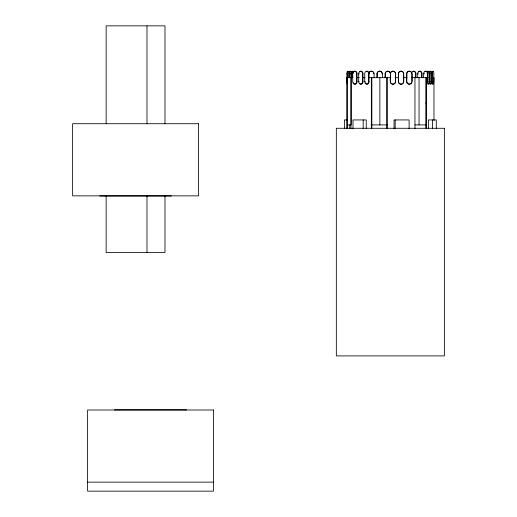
<?xml version="1.0" encoding="UTF-8"?>
<svg xmlns="http://www.w3.org/2000/svg" width="517" height="517" viewBox="0 0 517 517"><rect width="100%" height="100%" fill="white"/><g stroke="black" fill="none" stroke-linecap="round" stroke-linejoin="round"><path stroke-width="0.78" d="M347.224 83.799A2.708 0.698 -90 0 1 346.875 81.46L346.875 73.886L347.573 73.886A2.708 0.698 -90 0 1 348.271 71.184A2.708 0.698 -90 0 1 348.969 73.886L348.969 77.673M349.085 77.673L349.085 73.886L349.783 73.886A2.708 0.698 -90 0 1 350.481 71.184A2.708 0.698 -90 0 1 351.179 73.886L351.159 124.92L347.424 124.92M350.487 73.886L351.954 73.886A2.708 0.698 -90 0 1 352.568 71.204A2.708 0.698 -90 0 1 353.331 73.188M356.562 73.886L356.562 81.46A2.708 1.913 -90 0 1 354.649 84.168A2.708 1.913 -90 0 1 352.736 81.46L352.736 73.886A2.708 1.913 -90 0 1 354.649 71.184A2.708 1.913 -90 0 1 356.562 73.886L357.073 73.886L357.073 81.46A2.708 1.913 -90 0 1 354.662 84.071M358.675 73.886A2.708 1.913 -90 0 1 360.588 71.184A2.708 1.913 -90 0 1 362.501 73.886L362.501 81.46A2.708 1.913 -90 0 1 360.588 84.168A2.708 1.913 -90 0 1 358.675 81.46L358.675 73.886L359.186 73.886M362.501 73.886L363.012 73.886L363.012 81.46A2.708 1.913 -90 0 1 360.608 84.071M368.543 73.886L368.543 81.46A2.708 1.913 -90 0 1 366.637 84.168A2.708 1.913 -90 0 1 364.724 81.46L364.724 73.886A2.708 1.913 -90 0 1 366.637 71.184A2.708 1.913 -90 0 1 368.543 73.886L369.054 73.886L369.054 81.46A2.708 1.913 -90 0 1 366.65 84.071M376.945 77.673L377.132 73.886A2.708 2.611 -90 0 1 379.743 71.184A2.708 2.611 -90 0 1 382.36 73.886L382.36 77.673M385.062 77.673L385.249 73.886A2.708 2.611 -90 0 1 387.866 71.184A2.708 2.611 -90 0 1 390.477 73.886L390.413 81.46A2.708 2.611 -90 0 0 393.023 84.168A2.708 2.611 -90 0 0 395.641 81.46L395.641 73.886A2.708 2.611 -90 0 0 393.023 71.184A2.708 2.611 -90 0 0 390.413 73.886L390.225 81.46A2.708 2.611 -90 0 0 392.836 84.168A2.708 2.611 -90 0 0 395.453 81.46L395.453 73.886A2.708 2.611 -90 0 0 395.363 73.188M398.342 73.886A2.708 2.611 -90 0 1 400.959 71.184A2.708 2.611 -90 0 1 403.57 73.886L403.57 81.46A2.708 2.611 -90 0 1 400.959 84.168A2.708 2.611 -90 0 1 398.342 81.46L398.529 73.886A2.708 2.611 -90 0 1 401.14 71.184A2.708 2.611 -90 0 1 403.758 73.886L403.758 81.46A2.708 2.611 -90 0 1 401.14 84.168A2.708 2.611 -90 0 1 398.529 81.46L398.529 73.886M411.732 82.158A2.708 2.611 -90 0 1 406.601 81.46L406.789 73.886A2.708 2.611 -90 0 1 409.399 71.184A2.708 2.611 -90 0 1 412.01 73.886L412.01 81.46A2.708 2.611 -90 0 1 409.399 84.168A2.708 2.611 -90 0 1 406.789 81.46L406.789 73.886M412.01 73.886L412.01 81.46M411.474 72.535A2.708 2.611 -90 0 1 411.732 73.188A2.708 1.913 -90 0 1 413.807 71.204A2.708 1.913 -90 0 1 415.468 73.886L415.978 73.886L415.978 77.673M417.691 77.673L417.691 73.886L418.201 73.886M417.691 73.886A2.708 1.913 -90 0 1 419.604 71.184A2.708 1.913 -90 0 1 421.517 73.886L422.021 73.886L422.021 77.673M428.393 83.799A2.708 0.698 -90 0 1 427.346 81.46L427.346 73.886L428.044 73.886A2.708 0.698 -90 0 1 428.742 71.184A2.708 0.698 -90 0 1 429.44 73.886L429.44 81.46A2.708 0.698 -90 0 1 428.742 84.168A2.708 0.698 -90 0 1 428.044 81.46L428.044 73.886M430.402 84.071A2.708 0.698 -90 0 1 429.517 81.46L429.517 73.886L430.215 73.886A2.708 0.698 -90 0 1 430.919 71.184A2.708 0.698 -90 0 1 431.617 73.886L431.617 81.46A2.708 0.698 -90 0 1 430.919 84.168A2.708 0.698 -90 0 1 430.215 81.46L430.215 73.886M432.613 84.071A2.708 0.698 -90 0 1 431.734 81.46L431.734 73.886L432.432 73.886A2.708 0.698 -90 0 1 433.13 71.184A2.708 0.698 -90 0 1 433.828 73.886L433.828 81.46A2.708 0.698 -90 0 1 433.13 84.168A2.708 0.698 -90 0 1 432.432 81.46L432.432 73.886M353.027 77.673L346.733 77.673L346.733 128.552M356.956 77.673L359.309 77.673M362.443 77.673L365.073 77.673M368.724 77.673L390.774 77.673M395.053 77.673L398.517 77.673M403.163 77.673L406.995 77.673M411.674 77.673L428.179 77.673M433.278 77.673L433.97 77.673L433.97 120.474M356.562 81.46L357.073 81.46M358.675 81.46L359.186 81.46M362.501 81.46L363.012 81.46M364.724 81.46L365.228 81.46M368.543 81.46L369.054 81.46M427.346 81.46L428.044 81.46M429.517 81.46L430.215 81.46M431.734 81.46L432.432 81.46M425.846 103.103L426.538 103.103M347.405 119.938L344.419 119.938L344.419 128.759M371.245 124.92L387.285 124.92M414.983 124.92L426.267 124.92M99.716 195.988L171.418 195.988M114.483 409.871L186.618 409.871M87.619 482.135L213.482 482.135M436.283 128.759L436.283 119.938L428.373 119.938L428.373 128.759M432.555 119.938L432.555 128.759M427.456 77.673L427.456 73.886A2.708 1.913 -90 0 0 425.543 71.184A2.708 1.913 -90 0 0 423.63 73.886L423.63 77.673M426.506 77.673L426.506 128.552M425.808 77.673L425.808 128.119M421.517 73.886L421.517 77.673M419.041 77.673L419.041 124.92M415.468 73.886L415.468 77.673M414.957 77.673L414.957 128.552M409.115 128.759L409.115 119.938L394.057 119.938L394.057 128.759M395.175 119.938L395.175 128.759M387.091 77.673L387.091 128.552M386.903 77.673L386.903 128.119M385.249 73.886L385.249 77.673M379.866 77.673L379.866 124.92M377.132 73.886L377.132 77.673M374.101 77.673L374.101 73.886A2.708 2.611 -90 0 0 371.49 71.184A2.708 2.611 -90 0 0 368.879 73.886M371.859 77.673L371.859 128.119M371.355 77.673L371.355 128.552M366.249 128.759L366.249 119.938L352.988 119.938L352.988 128.759M363.192 119.938L363.192 128.759M351.954 73.886L351.954 77.673M351.263 77.673L351.263 73.886A2.708 0.698 -90 0 1 352.31 71.546M350.953 77.673L350.953 128.552M349.783 73.886L349.783 77.673M349.776 124.92L349.776 128.151M347.573 73.886L347.573 77.673M347.424 77.673L347.424 128.119M164.981 123.46L164.981 25.85L106.147 25.85L106.147 123.46M164.981 196.059L164.981 252.522L106.147 252.522L106.147 196.059M146.99 25.85L146.99 123.46M146.99 196.059L146.99 252.522M427.346 73.886A2.708 0.698 -90 0 1 428.393 71.546M431.734 73.886A2.708 0.698 -90 0 1 432.781 71.546M429.517 73.886A2.708 0.698 -90 0 1 430.571 71.546M425.097 71.546A2.708 1.913 -90 0 1 427.902 73.188M424.14 73.886A2.708 1.913 -90 0 1 424.205 73.188M413.109 71.546A2.708 1.913 -90 0 1 415.978 73.886M418.757 71.973A2.708 1.913 -90 0 1 420.844 71.385A2.708 1.913 -90 0 1 422.021 73.886M385.062 73.886A2.708 2.611 -90 0 1 389.941 72.535M368.783 73.188A2.708 2.611 -90 0 1 373.914 73.886M376.945 73.886A2.708 2.611 -90 0 1 379.556 71.184A2.708 2.611 -90 0 1 382.173 73.886M346.875 73.886A2.708 0.698 -90 0 1 347.922 71.546M349.085 73.886A2.708 0.698 -90 0 1 350.132 71.546M390.225 73.886A2.708 2.611 -90 0 1 395.104 72.535M406.601 73.886A2.708 2.611 -90 0 1 411.06 71.973M354.203 71.546A2.708 1.913 -90 0 1 357.073 73.886M354.203 83.799A2.708 1.913 -90 0 1 353.499 82.81M366.185 71.546A2.708 1.913 -90 0 1 369.054 73.886M366.185 83.799A2.708 1.913 -90 0 1 365.487 82.81M359.748 71.973A2.708 1.913 -90 0 1 361.835 71.385A2.708 1.913 -90 0 1 363.012 73.886M360.142 83.799A2.708 1.913 -90 0 1 359.748 83.373M198.496 123.725L72.632 123.725L72.632 195.853L198.496 195.853L198.496 123.725M444.368 128.281L336.334 128.281L336.334 355.903L444.368 355.903L444.368 128.281M213.482 410L87.619 410L87.619 491.15L213.482 491.15L213.482 410"/></g></svg>
